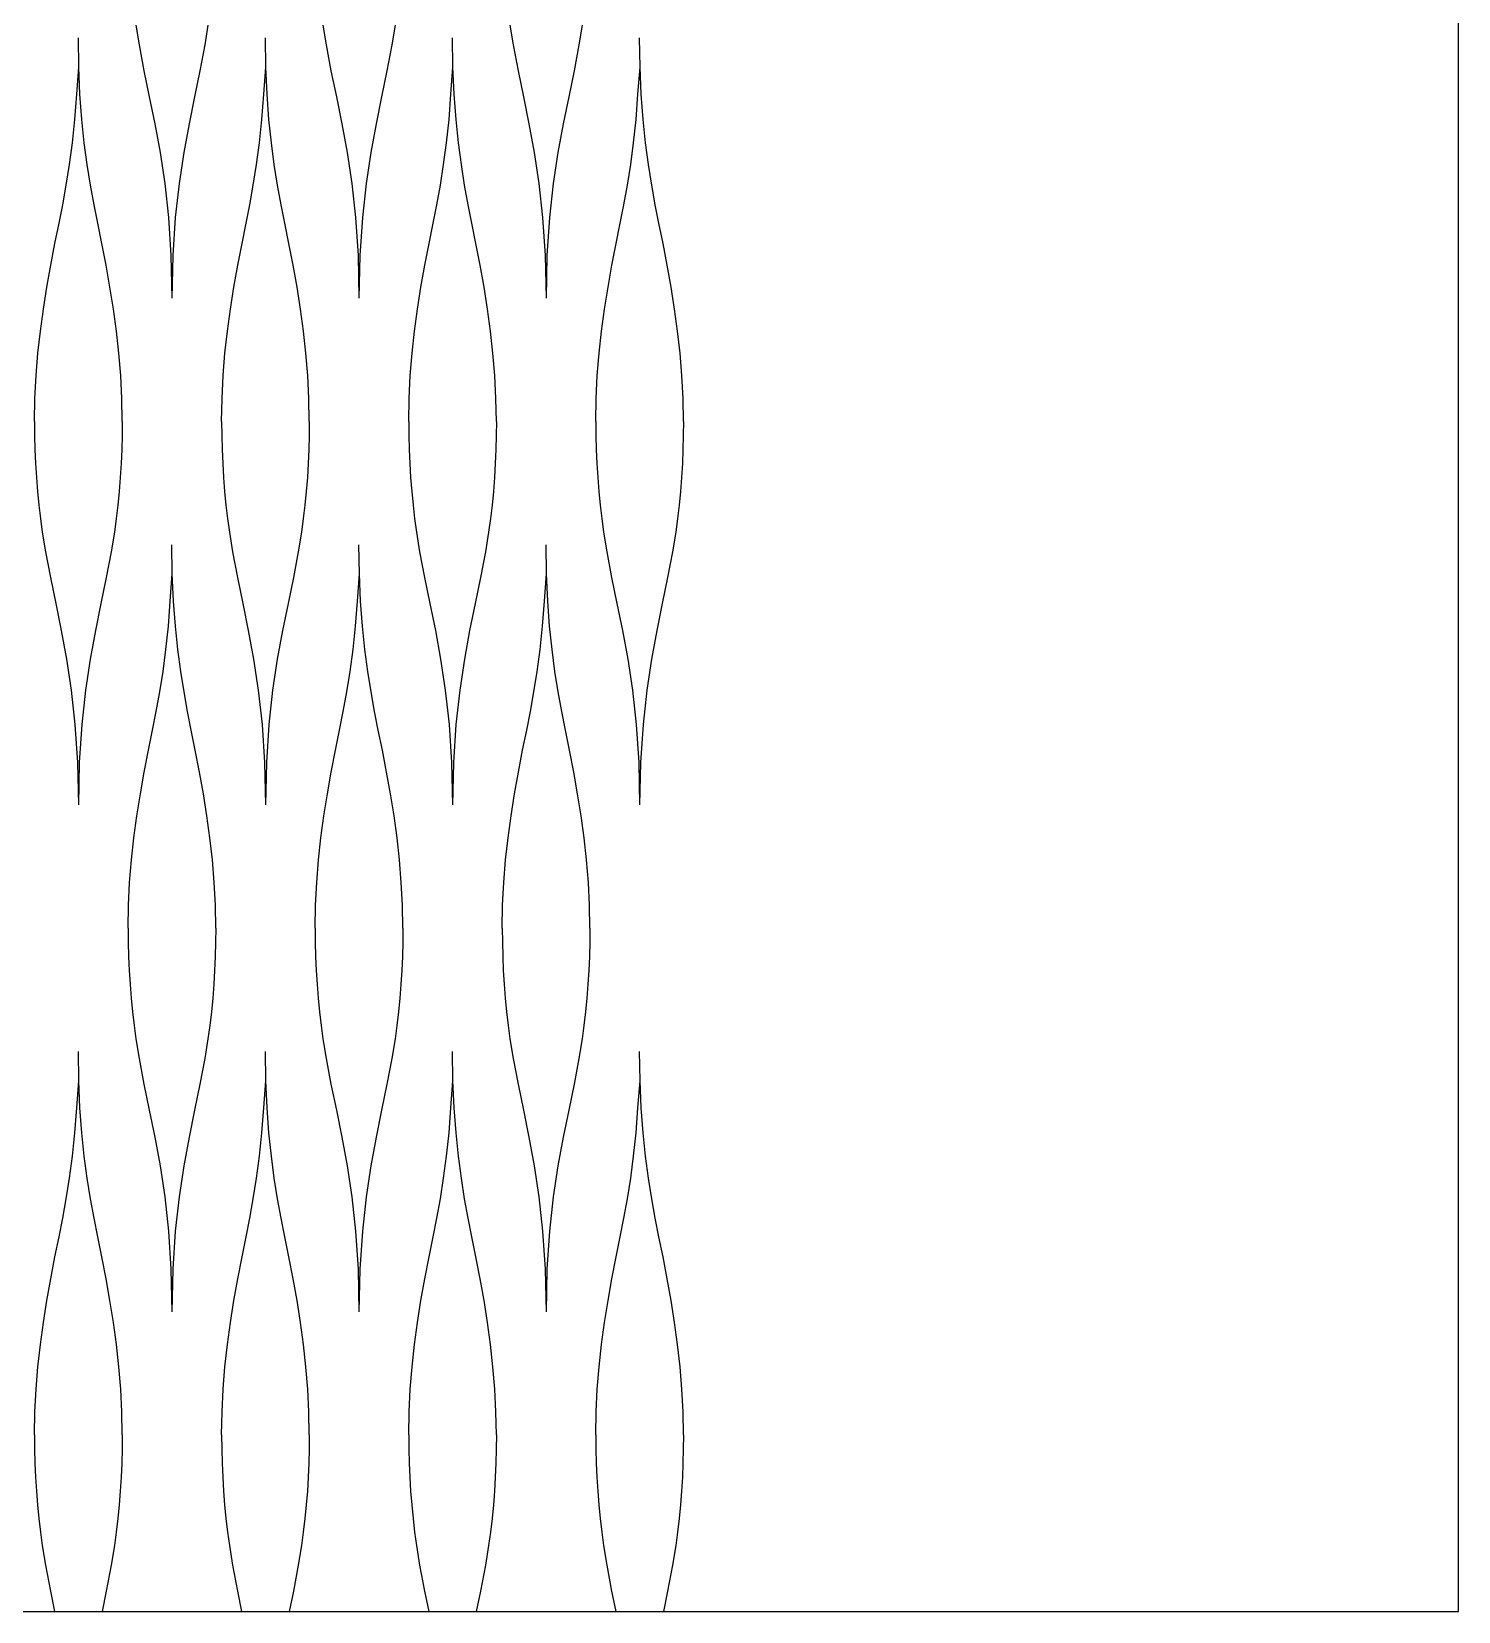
# Model space of a CAD drawing. Header units: millimetres. Extents: x 2967 to 3312, y 1779 to 1941.
# Drawn here: x 3275.23 to 3311.84, y 1871.38 to 1911.91 of the extents above; entities that cross this region are included whole.
import ezdxf

# ---------------------------------------------------------------- set-up
doc = ezdxf.new("R2010")
doc.units = ezdxf.units.MM

msp = doc.modelspace()

# ---------------------------------------------------------------- linework, layer by layer
for p, q in [((3276.445, 1910.994), (3276.434, 1911.745)), ((3277.909, 1912.07), (3277.991, 1911.565)), ((3279.76, 1912.07), (3279.678, 1911.565)), ((3281.245, 1910.994), (3281.234, 1911.745)), ((3282.709, 1912.07), (3282.79, 1911.565)), ((3284.56, 1912.07), (3284.478, 1911.565)), ((3286.045, 1910.994), (3286.034, 1911.745)), ((3287.508, 1912.07), (3287.59, 1911.565)), ((3289.359, 1912.07), (3289.278, 1911.565)), ((3290.844, 1910.994), (3290.834, 1911.745)), ((3277.991, 1911.565), (3278.117, 1910.902)), ((3279.678, 1911.565), (3279.552, 1910.902)), ((3282.79, 1911.565), (3282.916, 1910.902)), ((3284.478, 1911.565), (3284.352, 1910.902)), ((3287.59, 1911.565), (3287.716, 1910.902)), ((3289.278, 1911.565), (3289.152, 1910.902)), ((3276.393, 1910.299), (3276.445, 1910.994)), ((3276.476, 1910.299), (3276.445, 1910.994)), ((3278.117, 1910.902), (3278.254, 1910.234)), ((3279.552, 1910.902), (3279.415, 1910.234)), ((3281.192, 1910.299), (3281.245, 1910.994)), ((3281.276, 1910.299), (3281.245, 1910.994)), ((3282.916, 1910.902), (3283.054, 1910.234)), ((3284.352, 1910.902), (3284.214, 1910.234)), ((3285.992, 1910.299), (3286.045, 1910.994)), ((3286.076, 1910.299), (3286.045, 1910.994)), ((3287.716, 1910.902), (3287.854, 1910.234)), ((3289.152, 1910.902), (3289.014, 1910.234)), ((3290.792, 1910.299), (3290.844, 1910.994)), ((3290.875, 1910.299), (3290.844, 1910.994)), ((3276.344, 1909.654), (3276.393, 1910.299)), ((3276.525, 1909.654), (3276.476, 1910.299)), ((3278.254, 1910.234), (3278.395, 1909.542)), ((3279.415, 1910.234), (3279.274, 1909.542)), ((3281.144, 1909.654), (3281.192, 1910.299)), ((3281.324, 1909.654), (3281.276, 1910.299)), ((3283.054, 1910.234), (3283.195, 1909.542)), ((3284.214, 1910.234), (3284.074, 1909.542)), ((3285.944, 1909.654), (3285.992, 1910.299)), ((3286.124, 1909.654), (3286.076, 1910.299)), ((3287.854, 1910.234), (3287.994, 1909.542)), ((3289.014, 1910.234), (3288.873, 1909.542)), ((3290.744, 1909.654), (3290.792, 1910.299)), ((3290.924, 1909.654), (3290.875, 1910.299)), ((3276.282, 1909.055), (3276.344, 1909.654)), ((3276.587, 1909.055), (3276.525, 1909.654)), ((3278.395, 1909.542), (3278.53, 1908.808)), ((3279.274, 1909.542), (3279.139, 1908.808)), ((3281.081, 1909.055), (3281.144, 1909.654)), ((3281.387, 1909.055), (3281.324, 1909.654)), ((3283.195, 1909.542), (3283.329, 1908.808)), ((3284.074, 1909.542), (3283.939, 1908.808)), ((3285.881, 1909.055), (3285.944, 1909.654)), ((3286.187, 1909.055), (3286.124, 1909.654)), ((3287.994, 1909.542), (3288.129, 1908.808)), ((3288.873, 1909.542), (3288.739, 1908.808)), ((3290.681, 1909.055), (3290.744, 1909.654)), ((3290.986, 1909.055), (3290.924, 1909.654)), ((3276.207, 1908.494), (3276.282, 1909.055)), ((3276.662, 1908.494), (3276.587, 1909.055)), ((3281.007, 1908.494), (3281.081, 1909.055)), ((3281.462, 1908.494), (3281.387, 1909.055)), ((3285.806, 1908.494), (3285.881, 1909.055)), ((3286.261, 1908.494), (3286.187, 1909.055)), ((3290.606, 1908.494), (3290.681, 1909.055)), ((3291.061, 1908.494), (3290.986, 1909.055)), ((3276.123, 1907.967), (3276.207, 1908.494)), ((3276.746, 1907.967), (3276.662, 1908.494)), ((3278.53, 1908.808), (3278.65, 1908.011)), ((3279.139, 1908.808), (3279.019, 1908.011)), ((3280.923, 1907.967), (3281.007, 1908.494)), ((3281.546, 1907.967), (3281.462, 1908.494)), ((3283.329, 1908.808), (3283.45, 1908.011)), ((3283.939, 1908.808), (3283.819, 1908.011)), ((3285.723, 1907.967), (3285.806, 1908.494)), ((3286.345, 1907.967), (3286.261, 1908.494)), ((3288.129, 1908.808), (3288.249, 1908.011)), ((3288.739, 1908.808), (3288.618, 1908.011)), ((3290.522, 1907.967), (3290.606, 1908.494)), ((3291.145, 1907.967), (3291.061, 1908.494)), ((3276.033, 1907.467), (3276.123, 1907.967)), ((3276.836, 1907.467), (3276.746, 1907.967)), ((3278.65, 1908.011), (3278.747, 1907.135)), ((3279.019, 1908.011), (3278.922, 1907.135)), ((3280.832, 1907.467), (3280.923, 1907.967)), ((3281.636, 1907.467), (3281.546, 1907.967)), ((3283.45, 1908.011), (3283.546, 1907.135)), ((3283.819, 1908.011), (3283.722, 1907.135)), ((3285.632, 1907.467), (3285.723, 1907.967)), ((3286.436, 1907.467), (3286.345, 1907.967)), ((3288.249, 1908.011), (3288.346, 1907.135)), ((3288.618, 1908.011), (3288.522, 1907.135)), ((3290.432, 1907.467), (3290.522, 1907.967)), ((3291.235, 1907.467), (3291.145, 1907.967)), ((3275.939, 1906.989), (3276.033, 1907.467)), ((3276.93, 1906.989), (3276.836, 1907.467)), ((3280.738, 1906.989), (3280.832, 1907.467)), ((3281.73, 1906.989), (3281.636, 1907.467)), ((3285.538, 1906.989), (3285.632, 1907.467)), ((3286.53, 1906.989), (3286.436, 1907.467)), ((3290.338, 1906.989), (3290.432, 1907.467)), ((3291.329, 1906.989), (3291.235, 1907.467)), ((3275.834, 1906.475), (3275.939, 1906.989)), ((3277.035, 1906.475), (3276.93, 1906.989)), ((3278.747, 1907.135), (3278.811, 1906.16)), ((3278.922, 1907.135), (3278.858, 1906.16)), ((3280.633, 1906.475), (3280.738, 1906.989)), ((3281.835, 1906.475), (3281.73, 1906.989)), ((3283.546, 1907.135), (3283.611, 1906.16)), ((3283.722, 1907.135), (3283.658, 1906.16)), ((3285.433, 1906.475), (3285.538, 1906.989)), ((3286.635, 1906.475), (3286.53, 1906.989)), ((3288.346, 1907.135), (3288.41, 1906.16)), ((3288.522, 1907.135), (3288.457, 1906.16)), ((3290.233, 1906.475), (3290.338, 1906.989)), ((3291.434, 1906.475), (3291.329, 1906.989)), ((3275.725, 1905.913), (3275.834, 1906.475)), ((3277.144, 1905.913), (3277.035, 1906.475)), ((3280.524, 1905.913), (3280.633, 1906.475)), ((3281.944, 1905.913), (3281.835, 1906.475)), ((3285.324, 1905.913), (3285.433, 1906.475)), ((3286.744, 1905.913), (3286.635, 1906.475)), ((3290.124, 1905.913), (3290.233, 1906.475)), ((3291.543, 1905.913), (3291.434, 1906.475)), ((3278.811, 1906.16), (3278.834, 1905.068)), ((3278.858, 1906.16), (3278.834, 1905.068)), ((3283.611, 1906.16), (3283.634, 1905.068)), ((3283.658, 1906.16), (3283.634, 1905.068)), ((3288.41, 1906.16), (3288.434, 1905.068)), ((3288.457, 1906.16), (3288.434, 1905.068)), ((3275.625, 1905.352), (3275.725, 1905.913)), ((3277.244, 1905.352), (3277.144, 1905.913)), ((3280.424, 1905.352), (3280.524, 1905.913)), ((3282.044, 1905.352), (3281.944, 1905.913)), ((3285.224, 1905.352), (3285.324, 1905.913)), ((3286.844, 1905.352), (3286.744, 1905.913)), ((3290.024, 1905.352), (3290.124, 1905.913)), ((3291.643, 1905.352), (3291.543, 1905.913)), ((3275.536, 1904.79), (3275.625, 1905.352)), ((3277.333, 1904.79), (3277.244, 1905.352)), ((3280.335, 1904.79), (3280.424, 1905.352)), ((3282.133, 1904.79), (3282.044, 1905.352)), ((3285.135, 1904.79), (3285.224, 1905.352)), ((3286.933, 1904.79), (3286.844, 1905.352)), ((3289.935, 1904.79), (3290.024, 1905.352)), ((3291.732, 1904.79), (3291.643, 1905.352)), ((3275.459, 1904.225), (3275.536, 1904.79)), ((3277.41, 1904.225), (3277.333, 1904.79)), ((3280.258, 1904.225), (3280.335, 1904.79)), ((3282.21, 1904.225), (3282.133, 1904.79)), ((3285.058, 1904.225), (3285.135, 1904.79)), ((3287.01, 1904.225), (3286.933, 1904.79)), ((3289.858, 1904.225), (3289.935, 1904.79)), ((3291.809, 1904.225), (3291.732, 1904.79)), ((3275.396, 1903.656), (3275.459, 1904.225)), ((3277.473, 1903.656), (3277.41, 1904.225)), ((3280.196, 1903.656), (3280.258, 1904.225)), ((3282.273, 1903.656), (3282.21, 1904.225)), ((3284.995, 1903.656), (3285.058, 1904.225)), ((3287.072, 1903.656), (3287.01, 1904.225)), ((3289.795, 1903.656), (3289.858, 1904.225)), ((3291.872, 1903.656), (3291.809, 1904.225)), ((3275.349, 1903.081), (3275.396, 1903.656)), ((3277.52, 1903.081), (3277.473, 1903.656)), ((3280.149, 1903.081), (3280.196, 1903.656)), ((3282.319, 1903.081), (3282.273, 1903.656)), ((3284.949, 1903.081), (3284.995, 1903.656)), ((3287.119, 1903.081), (3287.072, 1903.656)), ((3289.748, 1903.081), (3289.795, 1903.656)), ((3291.919, 1903.081), (3291.872, 1903.656)), ((3275.32, 1902.498), (3275.349, 1903.081)), ((3277.549, 1902.498), (3277.52, 1903.081)), ((3280.12, 1902.498), (3280.149, 1903.081)), ((3282.349, 1902.498), (3282.319, 1903.081)), ((3284.919, 1902.498), (3284.949, 1903.081)), ((3287.149, 1902.498), (3287.119, 1903.081)), ((3289.719, 1902.498), (3289.748, 1903.081)), ((3291.948, 1902.498), (3291.919, 1903.081)), ((3275.31, 1901.906), (3275.32, 1902.498)), ((3277.559, 1901.906), (3277.549, 1902.498)), ((3280.109, 1901.906), (3280.12, 1902.498)), ((3282.359, 1901.906), (3282.349, 1902.498)), ((3284.909, 1901.906), (3284.919, 1902.498)), ((3287.159, 1901.906), (3287.149, 1902.498)), ((3289.709, 1901.906), (3289.719, 1902.498)), ((3291.958, 1901.906), (3291.948, 1902.498)), ((3275.31, 1901.906), (3275.313, 1901.545)), ((3277.559, 1901.906), (3277.556, 1901.545)), ((3280.109, 1901.906), (3280.112, 1901.545)), ((3282.359, 1901.906), (3282.356, 1901.545)), ((3284.909, 1901.906), (3284.912, 1901.545)), ((3287.159, 1901.906), (3287.156, 1901.545)), ((3289.709, 1901.906), (3289.712, 1901.545)), ((3291.958, 1901.906), (3291.955, 1901.545)), ((3275.313, 1901.545), (3275.322, 1901.184)), ((3275.322, 1901.184), (3275.338, 1900.824)), ((3277.547, 1901.184), (3277.531, 1900.824)), ((3277.556, 1901.545), (3277.547, 1901.184)), ((3280.112, 1901.545), (3280.122, 1901.184)), ((3280.122, 1901.184), (3280.137, 1900.824)), ((3282.347, 1901.184), (3282.331, 1900.824)), ((3282.356, 1901.545), (3282.347, 1901.184)), ((3284.912, 1901.545), (3284.921, 1901.184)), ((3284.921, 1901.184), (3284.937, 1900.824)), ((3287.146, 1901.184), (3287.131, 1900.824)), ((3287.156, 1901.545), (3287.146, 1901.184)), ((3289.712, 1901.545), (3289.721, 1901.184)), ((3289.721, 1901.184), (3289.737, 1900.824)), ((3291.946, 1901.184), (3291.93, 1900.824)), ((3291.955, 1901.545), (3291.946, 1901.184)), ((3275.338, 1900.824), (3275.36, 1900.467)), ((3277.531, 1900.824), (3277.51, 1900.467)), ((3280.137, 1900.824), (3280.159, 1900.467)), ((3282.331, 1900.824), (3282.309, 1900.467)), ((3284.937, 1900.824), (3284.959, 1900.467)), ((3287.131, 1900.824), (3287.109, 1900.467)), ((3289.737, 1900.824), (3289.759, 1900.467)), ((3291.93, 1900.824), (3291.909, 1900.467)), ((3275.36, 1900.467), (3275.388, 1900.112)), ((3277.51, 1900.467), (3277.481, 1900.112)), ((3280.159, 1900.467), (3280.187, 1900.112)), ((3282.309, 1900.467), (3282.281, 1900.112)), ((3284.959, 1900.467), (3284.987, 1900.112)), ((3287.109, 1900.467), (3287.081, 1900.112)), ((3289.759, 1900.467), (3289.787, 1900.112)), ((3291.909, 1900.467), (3291.881, 1900.112)), ((3275.388, 1900.112), (3275.422, 1899.76)), ((3277.481, 1900.112), (3277.447, 1899.76)), ((3280.187, 1900.112), (3280.222, 1899.76)), ((3282.281, 1900.112), (3282.247, 1899.76)), ((3284.987, 1900.112), (3285.021, 1899.76)), ((3287.081, 1900.112), (3287.047, 1899.76)), ((3289.787, 1900.112), (3289.821, 1899.76)), ((3291.881, 1900.112), (3291.846, 1899.76)), ((3275.422, 1899.76), (3275.462, 1899.413)), ((3277.447, 1899.76), (3277.407, 1899.413)), ((3280.222, 1899.76), (3280.262, 1899.413)), ((3282.247, 1899.76), (3282.206, 1899.413)), ((3285.021, 1899.76), (3285.062, 1899.413)), ((3287.047, 1899.76), (3287.006, 1899.413)), ((3289.821, 1899.76), (3289.861, 1899.413)), ((3291.846, 1899.76), (3291.806, 1899.413)), ((3275.462, 1899.413), (3275.509, 1899.07)), ((3277.407, 1899.413), (3277.36, 1899.07)), ((3280.262, 1899.413), (3280.309, 1899.07)), ((3282.206, 1899.413), (3282.16, 1899.07)), ((3285.062, 1899.413), (3285.108, 1899.07)), ((3287.006, 1899.413), (3286.959, 1899.07)), ((3289.861, 1899.413), (3289.908, 1899.07)), ((3291.806, 1899.413), (3291.759, 1899.07)), ((3275.509, 1899.07), (3275.591, 1898.565)), ((3277.36, 1899.07), (3277.278, 1898.565)), ((3278.845, 1897.994), (3278.834, 1898.745)), ((3280.309, 1899.07), (3280.39, 1898.565)), ((3282.16, 1899.07), (3282.078, 1898.565)), ((3283.645, 1897.994), (3283.634, 1898.745)), ((3285.108, 1899.07), (3285.19, 1898.565)), ((3286.959, 1899.07), (3286.878, 1898.565)), ((3288.445, 1897.994), (3288.434, 1898.745)), ((3289.908, 1899.07), (3289.99, 1898.565)), ((3291.759, 1899.07), (3291.678, 1898.565)), ((3275.591, 1898.565), (3275.717, 1897.902)), ((3277.278, 1898.565), (3277.152, 1897.902)), ((3280.39, 1898.565), (3280.516, 1897.902)), ((3282.078, 1898.565), (3281.952, 1897.902)), ((3285.19, 1898.565), (3285.316, 1897.902)), ((3286.878, 1898.565), (3286.752, 1897.902)), ((3289.99, 1898.565), (3290.116, 1897.902)), ((3291.678, 1898.565), (3291.552, 1897.902)), ((3278.793, 1897.299), (3278.845, 1897.994)), ((3278.876, 1897.299), (3278.845, 1897.994)), ((3283.592, 1897.299), (3283.645, 1897.994)), ((3283.676, 1897.299), (3283.645, 1897.994)), ((3288.392, 1897.299), (3288.445, 1897.994)), ((3288.476, 1897.299), (3288.445, 1897.994)), ((3275.717, 1897.902), (3275.854, 1897.234)), ((3277.152, 1897.902), (3277.015, 1897.234)), ((3280.516, 1897.902), (3280.654, 1897.234)), ((3281.952, 1897.902), (3281.814, 1897.234)), ((3285.316, 1897.902), (3285.454, 1897.234)), ((3286.752, 1897.902), (3286.614, 1897.234)), ((3290.116, 1897.902), (3290.253, 1897.234)), ((3291.552, 1897.902), (3291.414, 1897.234)), ((3275.854, 1897.234), (3275.995, 1896.542)), ((3277.015, 1897.234), (3276.874, 1896.542)), ((3278.744, 1896.654), (3278.793, 1897.299)), ((3278.925, 1896.654), (3278.876, 1897.299)), ((3280.654, 1897.234), (3280.795, 1896.542)), ((3281.814, 1897.234), (3281.674, 1896.542)), ((3283.544, 1896.654), (3283.592, 1897.299)), ((3283.724, 1896.654), (3283.676, 1897.299)), ((3285.454, 1897.234), (3285.594, 1896.542)), ((3286.614, 1897.234), (3286.473, 1896.542)), ((3288.344, 1896.654), (3288.392, 1897.299)), ((3288.524, 1896.654), (3288.476, 1897.299)), ((3290.253, 1897.234), (3290.394, 1896.542)), ((3291.414, 1897.234), (3291.273, 1896.542)), ((3275.995, 1896.542), (3276.13, 1895.808)), ((3276.874, 1896.542), (3276.739, 1895.808)), ((3278.682, 1896.055), (3278.744, 1896.654)), ((3278.987, 1896.055), (3278.925, 1896.654)), ((3280.795, 1896.542), (3280.929, 1895.808)), ((3281.674, 1896.542), (3281.539, 1895.808)), ((3283.481, 1896.055), (3283.544, 1896.654)), ((3283.787, 1896.055), (3283.724, 1896.654)), ((3285.594, 1896.542), (3285.729, 1895.808)), ((3286.473, 1896.542), (3286.339, 1895.808)), ((3288.281, 1896.055), (3288.344, 1896.654)), ((3288.587, 1896.055), (3288.524, 1896.654)), ((3290.394, 1896.542), (3290.529, 1895.808)), ((3291.273, 1896.542), (3291.138, 1895.808)), ((3278.607, 1895.494), (3278.682, 1896.055)), ((3279.062, 1895.494), (3278.987, 1896.055)), ((3283.407, 1895.494), (3283.481, 1896.055)), ((3283.862, 1895.494), (3283.787, 1896.055)), ((3288.206, 1895.494), (3288.281, 1896.055)), ((3288.661, 1895.494), (3288.587, 1896.055)), ((3276.13, 1895.808), (3276.25, 1895.011)), ((3276.739, 1895.808), (3276.619, 1895.011)), ((3278.523, 1894.967), (3278.607, 1895.494)), ((3279.146, 1894.967), (3279.062, 1895.494)), ((3280.929, 1895.808), (3281.05, 1895.011)), ((3281.539, 1895.808), (3281.419, 1895.011)), ((3283.323, 1894.967), (3283.407, 1895.494)), ((3283.946, 1894.967), (3283.862, 1895.494)), ((3285.729, 1895.808), (3285.849, 1895.011)), ((3286.339, 1895.808), (3286.218, 1895.011)), ((3288.123, 1894.967), (3288.206, 1895.494)), ((3288.745, 1894.967), (3288.661, 1895.494)), ((3290.529, 1895.808), (3290.649, 1895.011)), ((3291.138, 1895.808), (3291.018, 1895.011)), ((3276.25, 1895.011), (3276.347, 1894.135)), ((3276.619, 1895.011), (3276.522, 1894.135)), ((3278.433, 1894.467), (3278.523, 1894.967)), ((3279.236, 1894.467), (3279.146, 1894.967)), ((3281.05, 1895.011), (3281.146, 1894.135)), ((3281.419, 1895.011), (3281.322, 1894.135)), ((3283.232, 1894.467), (3283.323, 1894.967)), ((3284.036, 1894.467), (3283.946, 1894.967)), ((3285.849, 1895.011), (3285.946, 1894.135)), ((3286.218, 1895.011), (3286.122, 1894.135)), ((3288.032, 1894.467), (3288.123, 1894.967)), ((3288.836, 1894.467), (3288.745, 1894.967)), ((3290.649, 1895.011), (3290.746, 1894.135)), ((3291.018, 1895.011), (3290.921, 1894.135)), ((3278.339, 1893.989), (3278.433, 1894.467)), ((3279.33, 1893.989), (3279.236, 1894.467)), ((3283.138, 1893.989), (3283.232, 1894.467)), ((3284.13, 1893.989), (3284.036, 1894.467)), ((3287.938, 1893.989), (3288.032, 1894.467)), ((3288.93, 1893.989), (3288.836, 1894.467)), ((3276.347, 1894.135), (3276.411, 1893.16)), ((3276.522, 1894.135), (3276.458, 1893.16)), ((3278.234, 1893.475), (3278.339, 1893.989)), ((3279.435, 1893.475), (3279.33, 1893.989)), ((3281.146, 1894.135), (3281.211, 1893.16)), ((3281.322, 1894.135), (3281.258, 1893.16)), ((3283.033, 1893.475), (3283.138, 1893.989)), ((3284.235, 1893.475), (3284.13, 1893.989)), ((3285.946, 1894.135), (3286.01, 1893.16)), ((3286.122, 1894.135), (3286.057, 1893.16)), ((3287.833, 1893.475), (3287.938, 1893.989)), ((3289.035, 1893.475), (3288.93, 1893.989)), ((3290.746, 1894.135), (3290.81, 1893.16)), ((3290.921, 1894.135), (3290.857, 1893.16)), ((3278.125, 1892.913), (3278.234, 1893.475)), ((3279.544, 1892.913), (3279.435, 1893.475)), ((3282.924, 1892.913), (3283.033, 1893.475)), ((3284.344, 1892.913), (3284.235, 1893.475)), ((3287.724, 1892.913), (3287.833, 1893.475)), ((3289.144, 1892.913), (3289.035, 1893.475)), ((3276.411, 1893.16), (3276.434, 1892.068)), ((3276.458, 1893.16), (3276.434, 1892.068)), ((3281.211, 1893.16), (3281.234, 1892.068)), ((3281.258, 1893.16), (3281.234, 1892.068)), ((3286.01, 1893.16), (3286.034, 1892.068)), ((3286.057, 1893.16), (3286.034, 1892.068)), ((3290.81, 1893.16), (3290.834, 1892.068)), ((3290.857, 1893.16), (3290.834, 1892.068)), ((3278.025, 1892.352), (3278.125, 1892.913)), ((3279.644, 1892.352), (3279.544, 1892.913)), ((3282.824, 1892.352), (3282.924, 1892.913)), ((3284.444, 1892.352), (3284.344, 1892.913)), ((3287.624, 1892.352), (3287.724, 1892.913)), ((3289.244, 1892.352), (3289.144, 1892.913)), ((3277.936, 1891.79), (3278.025, 1892.352)), ((3279.733, 1891.79), (3279.644, 1892.352)), ((3282.735, 1891.79), (3282.824, 1892.352)), ((3284.533, 1891.79), (3284.444, 1892.352)), ((3287.535, 1891.79), (3287.624, 1892.352)), ((3289.333, 1891.79), (3289.244, 1892.352)), ((3277.859, 1891.225), (3277.936, 1891.79)), ((3279.81, 1891.225), (3279.733, 1891.79)), ((3282.658, 1891.225), (3282.735, 1891.79)), ((3284.61, 1891.225), (3284.533, 1891.79)), ((3287.458, 1891.225), (3287.535, 1891.79)), ((3289.41, 1891.225), (3289.333, 1891.79)), ((3277.796, 1890.656), (3277.859, 1891.225)), ((3279.873, 1890.656), (3279.81, 1891.225)), ((3282.596, 1890.656), (3282.658, 1891.225)), ((3284.673, 1890.656), (3284.61, 1891.225)), ((3287.395, 1890.656), (3287.458, 1891.225)), ((3289.472, 1890.656), (3289.41, 1891.225)), ((3277.749, 1890.081), (3277.796, 1890.656)), ((3279.92, 1890.081), (3279.873, 1890.656)), ((3282.549, 1890.081), (3282.596, 1890.656)), ((3284.719, 1890.081), (3284.673, 1890.656)), ((3287.349, 1890.081), (3287.395, 1890.656)), ((3289.519, 1890.081), (3289.472, 1890.656)), ((3277.72, 1889.498), (3277.749, 1890.081)), ((3279.949, 1889.498), (3279.92, 1890.081)), ((3282.52, 1889.498), (3282.549, 1890.081)), ((3284.749, 1889.498), (3284.719, 1890.081)), ((3287.319, 1889.498), (3287.349, 1890.081)), ((3289.549, 1889.498), (3289.519, 1890.081)), ((3277.71, 1888.906), (3277.72, 1889.498)), ((3279.959, 1888.906), (3279.949, 1889.498)), ((3282.509, 1888.906), (3282.52, 1889.498)), ((3284.759, 1888.906), (3284.749, 1889.498)), ((3287.309, 1888.906), (3287.319, 1889.498)), ((3289.559, 1888.906), (3289.549, 1889.498)), ((3277.71, 1888.906), (3277.713, 1888.545)), ((3279.959, 1888.906), (3279.956, 1888.545)), ((3282.509, 1888.906), (3282.512, 1888.545)), ((3284.759, 1888.906), (3284.756, 1888.545)), ((3287.309, 1888.906), (3287.312, 1888.545)), ((3289.559, 1888.906), (3289.556, 1888.545)), ((3277.713, 1888.545), (3277.722, 1888.184)), ((3277.722, 1888.184), (3277.738, 1887.824)), ((3279.947, 1888.184), (3279.931, 1887.824)), ((3279.956, 1888.545), (3279.947, 1888.184)), ((3282.512, 1888.545), (3282.522, 1888.184)), ((3282.522, 1888.184), (3282.537, 1887.824)), ((3284.747, 1888.184), (3284.731, 1887.824)), ((3284.756, 1888.545), (3284.747, 1888.184)), ((3287.312, 1888.545), (3287.321, 1888.184)), ((3287.321, 1888.184), (3287.337, 1887.824)), ((3289.546, 1888.184), (3289.531, 1887.824)), ((3289.556, 1888.545), (3289.546, 1888.184)), ((3277.738, 1887.824), (3277.76, 1887.467)), ((3279.931, 1887.824), (3279.91, 1887.467)), ((3282.537, 1887.824), (3282.559, 1887.467)), ((3284.731, 1887.824), (3284.709, 1887.467)), ((3287.337, 1887.824), (3287.359, 1887.467)), ((3289.531, 1887.824), (3289.509, 1887.467)), ((3277.76, 1887.467), (3277.788, 1887.112)), ((3279.91, 1887.467), (3279.881, 1887.112)), ((3282.559, 1887.467), (3282.587, 1887.112)), ((3284.709, 1887.467), (3284.681, 1887.112)), ((3287.359, 1887.467), (3287.387, 1887.112)), ((3289.509, 1887.467), (3289.481, 1887.112)), ((3277.788, 1887.112), (3277.822, 1886.76)), ((3279.881, 1887.112), (3279.847, 1886.76)), ((3282.587, 1887.112), (3282.622, 1886.76)), ((3284.681, 1887.112), (3284.647, 1886.76)), ((3287.387, 1887.112), (3287.421, 1886.76)), ((3289.481, 1887.112), (3289.447, 1886.76)), ((3277.822, 1886.76), (3277.862, 1886.413)), ((3279.847, 1886.76), (3279.807, 1886.413)), ((3282.622, 1886.76), (3282.662, 1886.413)), ((3284.647, 1886.76), (3284.606, 1886.413)), ((3287.421, 1886.76), (3287.462, 1886.413)), ((3289.447, 1886.76), (3289.406, 1886.413)), ((3277.862, 1886.413), (3277.909, 1886.07)), ((3279.807, 1886.413), (3279.76, 1886.07)), ((3282.662, 1886.413), (3282.709, 1886.07)), ((3284.606, 1886.413), (3284.56, 1886.07)), ((3287.462, 1886.413), (3287.508, 1886.07)), ((3289.406, 1886.413), (3289.359, 1886.07)), ((3277.909, 1886.07), (3277.991, 1885.565)), ((3279.76, 1886.07), (3279.678, 1885.565)), ((3282.709, 1886.07), (3282.79, 1885.565)), ((3284.56, 1886.07), (3284.478, 1885.565)), ((3287.508, 1886.07), (3287.59, 1885.565)), ((3289.359, 1886.07), (3289.278, 1885.565)), ((3276.445, 1884.994), (3276.434, 1885.745)), ((3277.991, 1885.565), (3278.117, 1884.902)), ((3279.678, 1885.565), (3279.552, 1884.902)), ((3281.245, 1884.994), (3281.234, 1885.745)), ((3282.79, 1885.565), (3282.916, 1884.902)), ((3284.478, 1885.565), (3284.352, 1884.902)), ((3286.045, 1884.994), (3286.034, 1885.745)), ((3287.59, 1885.565), (3287.716, 1884.902)), ((3289.278, 1885.565), (3289.152, 1884.902)), ((3290.844, 1884.994), (3290.834, 1885.745)), ((3276.393, 1884.299), (3276.445, 1884.994)), ((3276.476, 1884.299), (3276.445, 1884.994)), ((3281.192, 1884.299), (3281.245, 1884.994)), ((3281.276, 1884.299), (3281.245, 1884.994)), ((3285.992, 1884.299), (3286.045, 1884.994)), ((3286.076, 1884.299), (3286.045, 1884.994)), ((3290.792, 1884.299), (3290.844, 1884.994)), ((3290.875, 1884.299), (3290.844, 1884.994)), ((3278.117, 1884.902), (3278.254, 1884.234)), ((3279.552, 1884.902), (3279.415, 1884.234)), ((3282.916, 1884.902), (3283.054, 1884.234)), ((3284.352, 1884.902), (3284.214, 1884.234)), ((3287.716, 1884.902), (3287.854, 1884.234)), ((3289.152, 1884.902), (3289.014, 1884.234)), ((3276.344, 1883.654), (3276.393, 1884.299)), ((3276.525, 1883.654), (3276.476, 1884.299)), ((3278.254, 1884.234), (3278.395, 1883.542)), ((3279.415, 1884.234), (3279.274, 1883.542)), ((3281.144, 1883.654), (3281.192, 1884.299)), ((3281.324, 1883.654), (3281.276, 1884.299)), ((3283.054, 1884.234), (3283.195, 1883.542)), ((3284.214, 1884.234), (3284.074, 1883.542)), ((3285.944, 1883.654), (3285.992, 1884.299)), ((3286.124, 1883.654), (3286.076, 1884.299)), ((3287.854, 1884.234), (3287.994, 1883.542)), ((3289.014, 1884.234), (3288.873, 1883.542)), ((3290.744, 1883.654), (3290.792, 1884.299)), ((3290.924, 1883.654), (3290.875, 1884.299)), ((3276.282, 1883.055), (3276.344, 1883.654)), ((3276.587, 1883.055), (3276.525, 1883.654)), ((3278.395, 1883.542), (3278.53, 1882.808)), ((3279.274, 1883.542), (3279.139, 1882.808)), ((3281.081, 1883.055), (3281.144, 1883.654)), ((3281.387, 1883.055), (3281.324, 1883.654)), ((3283.195, 1883.542), (3283.329, 1882.808)), ((3284.074, 1883.542), (3283.939, 1882.808)), ((3285.881, 1883.055), (3285.944, 1883.654)), ((3286.187, 1883.055), (3286.124, 1883.654)), ((3287.994, 1883.542), (3288.129, 1882.808)), ((3288.873, 1883.542), (3288.739, 1882.808)), ((3290.681, 1883.055), (3290.744, 1883.654)), ((3290.986, 1883.055), (3290.924, 1883.654)), ((3276.207, 1882.494), (3276.282, 1883.055)), ((3276.662, 1882.494), (3276.587, 1883.055)), ((3281.007, 1882.494), (3281.081, 1883.055)), ((3281.462, 1882.494), (3281.387, 1883.055)), ((3285.806, 1882.494), (3285.881, 1883.055)), ((3286.261, 1882.494), (3286.187, 1883.055)), ((3290.606, 1882.494), (3290.681, 1883.055)), ((3291.061, 1882.494), (3290.986, 1883.055)), ((3278.53, 1882.808), (3278.65, 1882.011)), ((3279.139, 1882.808), (3279.019, 1882.011)), ((3283.329, 1882.808), (3283.45, 1882.011)), ((3283.939, 1882.808), (3283.819, 1882.011)), ((3288.129, 1882.808), (3288.249, 1882.011)), ((3288.739, 1882.808), (3288.618, 1882.011)), ((3276.123, 1881.967), (3276.207, 1882.494)), ((3276.746, 1881.967), (3276.662, 1882.494)), ((3280.923, 1881.967), (3281.007, 1882.494)), ((3281.546, 1881.967), (3281.462, 1882.494)), ((3285.723, 1881.967), (3285.806, 1882.494)), ((3286.345, 1881.967), (3286.261, 1882.494)), ((3290.522, 1881.967), (3290.606, 1882.494)), ((3291.145, 1881.967), (3291.061, 1882.494)), ((3276.033, 1881.467), (3276.123, 1881.967)), ((3276.836, 1881.467), (3276.746, 1881.967)), ((3278.65, 1882.011), (3278.747, 1881.135)), ((3279.019, 1882.011), (3278.922, 1881.135)), ((3280.832, 1881.467), (3280.923, 1881.967)), ((3281.636, 1881.467), (3281.546, 1881.967)), ((3283.45, 1882.011), (3283.546, 1881.135)), ((3283.819, 1882.011), (3283.722, 1881.135)), ((3285.632, 1881.467), (3285.723, 1881.967)), ((3286.436, 1881.467), (3286.345, 1881.967)), ((3288.249, 1882.011), (3288.346, 1881.135)), ((3288.618, 1882.011), (3288.522, 1881.135)), ((3290.432, 1881.467), (3290.522, 1881.967)), ((3291.235, 1881.467), (3291.145, 1881.967)), ((3275.939, 1880.989), (3276.033, 1881.467)), ((3276.93, 1880.989), (3276.836, 1881.467)), ((3280.738, 1880.989), (3280.832, 1881.467)), ((3281.73, 1880.989), (3281.636, 1881.467)), ((3285.538, 1880.989), (3285.632, 1881.467)), ((3286.53, 1880.989), (3286.436, 1881.467)), ((3290.338, 1880.989), (3290.432, 1881.467)), ((3291.329, 1880.989), (3291.235, 1881.467)), ((3275.834, 1880.475), (3275.939, 1880.989)), ((3277.035, 1880.475), (3276.93, 1880.989)), ((3278.747, 1881.135), (3278.811, 1880.16)), ((3278.922, 1881.135), (3278.858, 1880.16)), ((3280.633, 1880.475), (3280.738, 1880.989)), ((3281.835, 1880.475), (3281.73, 1880.989)), ((3283.546, 1881.135), (3283.611, 1880.16)), ((3283.722, 1881.135), (3283.658, 1880.16)), ((3285.433, 1880.475), (3285.538, 1880.989)), ((3286.635, 1880.475), (3286.53, 1880.989)), ((3288.346, 1881.135), (3288.41, 1880.16)), ((3288.522, 1881.135), (3288.457, 1880.16)), ((3290.233, 1880.475), (3290.338, 1880.989)), ((3291.434, 1880.475), (3291.329, 1880.989)), ((3275.725, 1879.913), (3275.834, 1880.475)), ((3277.144, 1879.913), (3277.035, 1880.475)), ((3278.811, 1880.16), (3278.834, 1879.068)), ((3278.858, 1880.16), (3278.834, 1879.068)), ((3280.524, 1879.913), (3280.633, 1880.475)), ((3281.944, 1879.913), (3281.835, 1880.475)), ((3283.611, 1880.16), (3283.634, 1879.068)), ((3283.658, 1880.16), (3283.634, 1879.068)), ((3285.324, 1879.913), (3285.433, 1880.475)), ((3286.744, 1879.913), (3286.635, 1880.475)), ((3288.41, 1880.16), (3288.434, 1879.068)), ((3288.457, 1880.16), (3288.434, 1879.068)), ((3290.124, 1879.913), (3290.233, 1880.475)), ((3291.543, 1879.913), (3291.434, 1880.475)), ((3275.625, 1879.352), (3275.725, 1879.913)), ((3277.244, 1879.352), (3277.144, 1879.913)), ((3280.424, 1879.352), (3280.524, 1879.913)), ((3282.044, 1879.352), (3281.944, 1879.913)), ((3285.224, 1879.352), (3285.324, 1879.913)), ((3286.844, 1879.352), (3286.744, 1879.913)), ((3290.024, 1879.352), (3290.124, 1879.913)), ((3291.643, 1879.352), (3291.543, 1879.913)), ((3275.536, 1878.79), (3275.625, 1879.352)), ((3277.333, 1878.79), (3277.244, 1879.352)), ((3280.335, 1878.79), (3280.424, 1879.352)), ((3282.133, 1878.79), (3282.044, 1879.352)), ((3285.135, 1878.79), (3285.224, 1879.352)), ((3286.933, 1878.79), (3286.844, 1879.352)), ((3289.935, 1878.79), (3290.024, 1879.352)), ((3291.732, 1878.79), (3291.643, 1879.352)), ((3275.459, 1878.225), (3275.536, 1878.79)), ((3277.41, 1878.225), (3277.333, 1878.79)), ((3280.258, 1878.225), (3280.335, 1878.79)), ((3282.21, 1878.225), (3282.133, 1878.79)), ((3285.058, 1878.225), (3285.135, 1878.79)), ((3287.01, 1878.225), (3286.933, 1878.79)), ((3289.858, 1878.225), (3289.935, 1878.79)), ((3291.809, 1878.225), (3291.732, 1878.79)), ((3275.396, 1877.656), (3275.459, 1878.225)), ((3277.473, 1877.656), (3277.41, 1878.225)), ((3280.196, 1877.656), (3280.258, 1878.225)), ((3282.273, 1877.656), (3282.21, 1878.225)), ((3284.995, 1877.656), (3285.058, 1878.225)), ((3287.072, 1877.656), (3287.01, 1878.225)), ((3289.795, 1877.656), (3289.858, 1878.225)), ((3291.872, 1877.656), (3291.809, 1878.225)), ((3275.349, 1877.081), (3275.396, 1877.656)), ((3277.52, 1877.081), (3277.473, 1877.656)), ((3280.149, 1877.081), (3280.196, 1877.656)), ((3282.319, 1877.081), (3282.273, 1877.656)), ((3284.949, 1877.081), (3284.995, 1877.656)), ((3287.119, 1877.081), (3287.072, 1877.656)), ((3289.748, 1877.081), (3289.795, 1877.656)), ((3291.919, 1877.081), (3291.872, 1877.656)), ((3275.32, 1876.498), (3275.349, 1877.081)), ((3277.549, 1876.498), (3277.52, 1877.081)), ((3280.12, 1876.498), (3280.149, 1877.081)), ((3282.349, 1876.498), (3282.319, 1877.081)), ((3284.919, 1876.498), (3284.949, 1877.081)), ((3287.149, 1876.498), (3287.119, 1877.081)), ((3289.719, 1876.498), (3289.748, 1877.081)), ((3291.948, 1876.498), (3291.919, 1877.081)), ((3275.31, 1875.906), (3275.32, 1876.498)), ((3277.559, 1875.906), (3277.549, 1876.498)), ((3280.109, 1875.906), (3280.12, 1876.498)), ((3282.359, 1875.906), (3282.349, 1876.498)), ((3284.909, 1875.906), (3284.919, 1876.498)), ((3287.159, 1875.906), (3287.149, 1876.498)), ((3289.709, 1875.906), (3289.719, 1876.498)), ((3291.958, 1875.906), (3291.948, 1876.498)), ((3275.31, 1875.906), (3275.313, 1875.545)), ((3277.559, 1875.906), (3277.556, 1875.545)), ((3280.109, 1875.906), (3280.112, 1875.545)), ((3282.359, 1875.906), (3282.356, 1875.545)), ((3284.909, 1875.906), (3284.912, 1875.545)), ((3287.159, 1875.906), (3287.156, 1875.545)), ((3289.709, 1875.906), (3289.712, 1875.545)), ((3291.958, 1875.906), (3291.955, 1875.545)), ((3275.313, 1875.545), (3275.322, 1875.184)), ((3277.556, 1875.545), (3277.547, 1875.184)), ((3280.112, 1875.545), (3280.122, 1875.184)), ((3282.356, 1875.545), (3282.347, 1875.184)), ((3284.912, 1875.545), (3284.921, 1875.184)), ((3287.156, 1875.545), (3287.146, 1875.184)), ((3289.712, 1875.545), (3289.721, 1875.184)), ((3291.955, 1875.545), (3291.946, 1875.184)), ((3275.322, 1875.184), (3275.338, 1874.824)), ((3275.338, 1874.824), (3275.36, 1874.467)), ((3277.531, 1874.824), (3277.51, 1874.467)), ((3277.547, 1875.184), (3277.531, 1874.824)), ((3280.122, 1875.184), (3280.137, 1874.824)), ((3280.137, 1874.824), (3280.159, 1874.467)), ((3282.331, 1874.824), (3282.309, 1874.467)), ((3282.347, 1875.184), (3282.331, 1874.824)), ((3284.921, 1875.184), (3284.937, 1874.824)), ((3284.937, 1874.824), (3284.959, 1874.467)), ((3287.131, 1874.824), (3287.109, 1874.467)), ((3287.146, 1875.184), (3287.131, 1874.824)), ((3289.721, 1875.184), (3289.737, 1874.824)), ((3289.737, 1874.824), (3289.759, 1874.467)), ((3291.93, 1874.824), (3291.909, 1874.467)), ((3291.946, 1875.184), (3291.93, 1874.824)), ((3275.36, 1874.467), (3275.388, 1874.112)), ((3277.51, 1874.467), (3277.481, 1874.112)), ((3280.159, 1874.467), (3280.187, 1874.112)), ((3282.309, 1874.467), (3282.281, 1874.112)), ((3284.959, 1874.467), (3284.987, 1874.112)), ((3287.109, 1874.467), (3287.081, 1874.112)), ((3289.759, 1874.467), (3289.787, 1874.112)), ((3291.909, 1874.467), (3291.881, 1874.112)), ((3275.388, 1874.112), (3275.422, 1873.76)), ((3277.481, 1874.112), (3277.447, 1873.76)), ((3280.187, 1874.112), (3280.222, 1873.76)), ((3282.281, 1874.112), (3282.247, 1873.76)), ((3284.987, 1874.112), (3285.021, 1873.76)), ((3287.081, 1874.112), (3287.047, 1873.76)), ((3289.787, 1874.112), (3289.821, 1873.76)), ((3291.881, 1874.112), (3291.846, 1873.76)), ((3275.422, 1873.76), (3275.462, 1873.413)), ((3277.447, 1873.76), (3277.407, 1873.413)), ((3280.222, 1873.76), (3280.262, 1873.413)), ((3282.247, 1873.76), (3282.206, 1873.413)), ((3285.021, 1873.76), (3285.062, 1873.413)), ((3287.047, 1873.76), (3287.006, 1873.413)), ((3289.821, 1873.76), (3289.861, 1873.413)), ((3291.846, 1873.76), (3291.806, 1873.413)), ((3275.462, 1873.413), (3275.509, 1873.07)), ((3277.407, 1873.413), (3277.36, 1873.07)), ((3280.262, 1873.413), (3280.309, 1873.07)), ((3282.206, 1873.413), (3282.16, 1873.07)), ((3285.062, 1873.413), (3285.108, 1873.07)), ((3287.006, 1873.413), (3286.959, 1873.07)), ((3289.861, 1873.413), (3289.908, 1873.07)), ((3291.806, 1873.413), (3291.759, 1873.07)), ((3275.509, 1873.07), (3275.591, 1872.565)), ((3277.36, 1873.07), (3277.278, 1872.565)), ((3280.309, 1873.07), (3280.39, 1872.565)), ((3282.16, 1873.07), (3282.078, 1872.565)), ((3285.108, 1873.07), (3285.19, 1872.565)), ((3286.959, 1873.07), (3286.878, 1872.565)), ((3289.908, 1873.07), (3289.99, 1872.565)), ((3291.759, 1873.07), (3291.678, 1872.565)), ((3275.591, 1872.565), (3275.717, 1871.902)), ((3277.278, 1872.565), (3277.152, 1871.902)), ((3280.39, 1872.565), (3280.516, 1871.902)), ((3282.078, 1872.565), (3281.952, 1871.902)), ((3285.19, 1872.565), (3285.316, 1871.902)), ((3286.878, 1872.565), (3286.752, 1871.902)), ((3289.99, 1872.565), (3290.116, 1871.902)), ((3291.678, 1872.565), (3291.552, 1871.902)), ((3275.717, 1871.902), (3275.824, 1871.38)), ((3277.152, 1871.902), (3277.045, 1871.38)), ((3280.516, 1871.902), (3280.624, 1871.38)), ((3281.952, 1871.902), (3281.844, 1871.38)), ((3285.316, 1871.902), (3285.424, 1871.38)), ((3286.752, 1871.902), (3286.644, 1871.38)), ((3290.116, 1871.902), (3290.223, 1871.38)), ((3291.552, 1871.902), (3291.444, 1871.38))]:
    msp.add_line(p, q)
msp.add_lwpolyline([(2967.148, 1871.38), (3311.841, 1871.38), (3311.841, 1941.38), (2967.148, 1941.38)], close=True)

doc.saveas('drawing.dxf')
